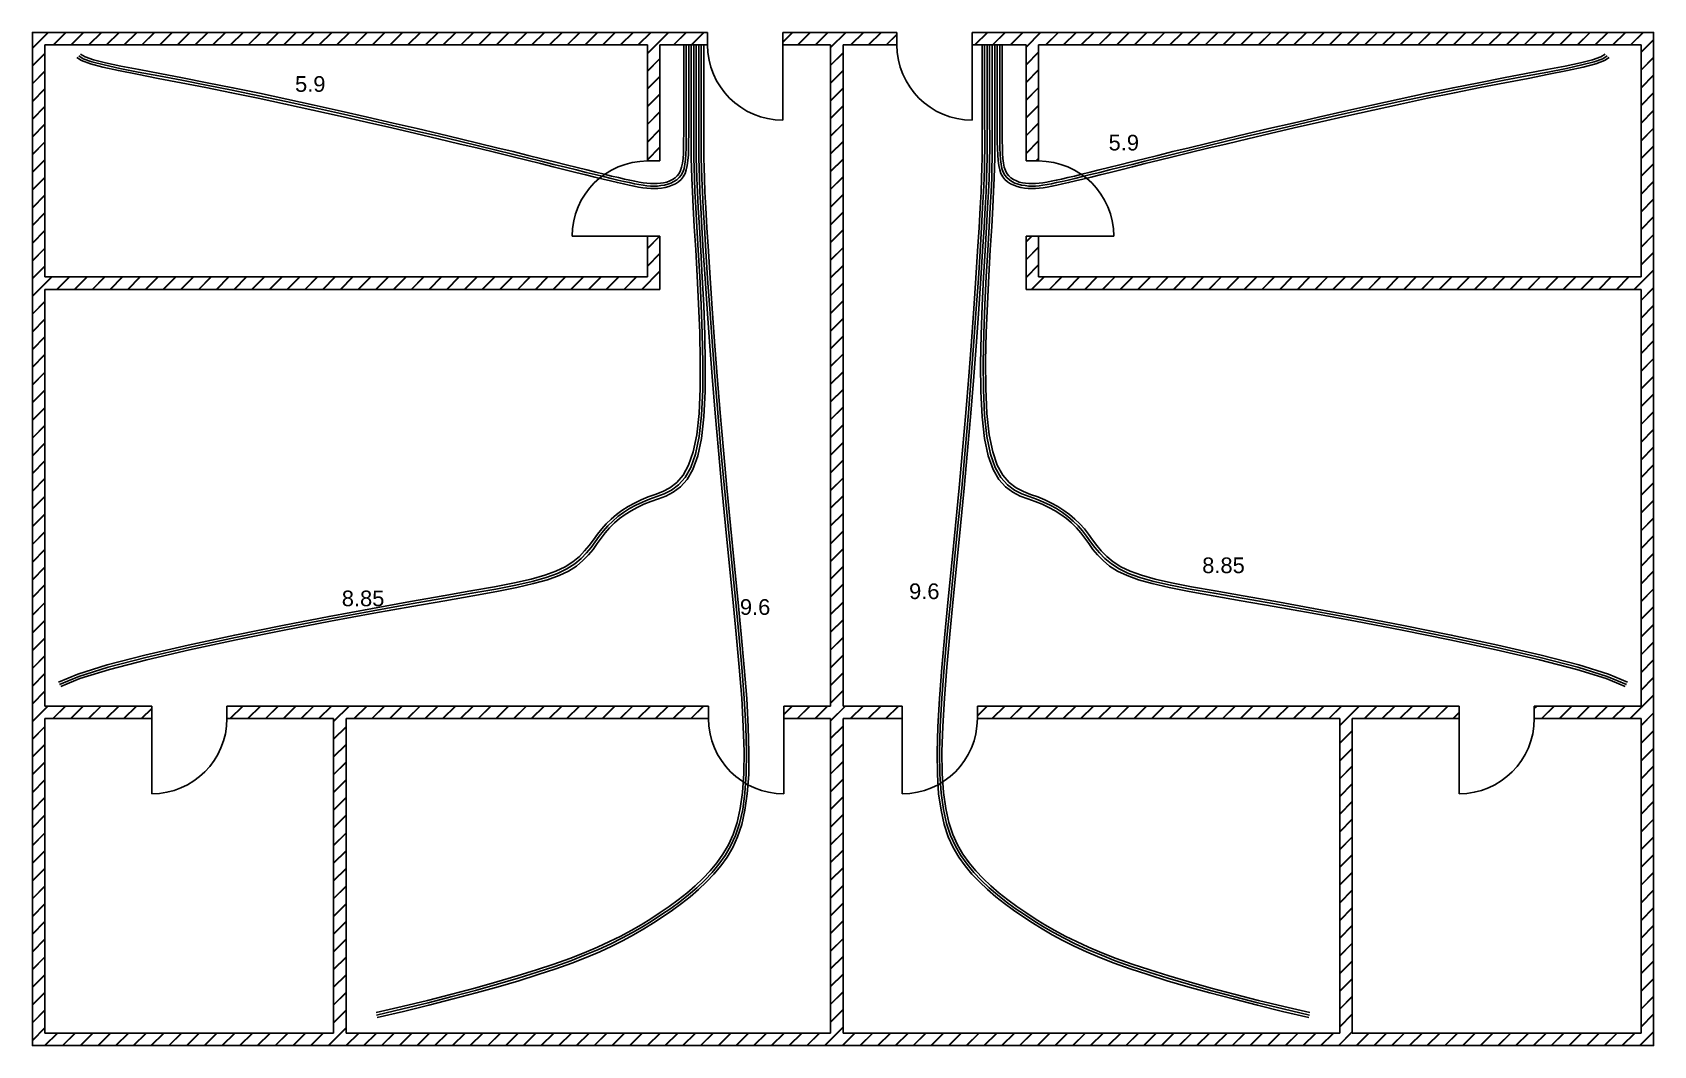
# Model space of a CAD drawing. Header units: millimetres. Extents: x 0 to 168904, y 0 to 40934.
# Drawn here: x 168704.37 to 168717.3, y 40887.53 to 40895.62 of the extents above; entities that cross this region are included whole.
import ezdxf

# ---------------------------------------------------------------- set-up
doc = ezdxf.new("R2010")
doc.units = ezdxf.units.MM
doc.layers.add('canalizaciones', color=90, linetype='Continuous')
doc.styles.get("Standard").update_dxf_attribs({"font": 'arial.ttf'})

msp = doc.modelspace()

# ---------------------------------------------------------------- hatches: boundary and pattern name
h = msp.add_hatch()
h.set_pattern_fill('JIS_LC_20A', color=256, scale=0.005)
h.set_pattern_definition([(45, (167239.70031, 40108.94209), (-0.070710678, 0.070710678), []), (45, (167239.70531, 40108.94209), (-0.070710678, 0.070710678), [])])
h.paths.add_polyline_path([(168704.467, 40893.565), (168709.375, 40893.565), (168709.375, 40893.991), (168709.275, 40893.991), (168709.275, 40893.665), (168704.467, 40893.665), (168704.467, 40895.517), (168709.275, 40895.517), (168709.275, 40894.591), (168709.375, 40894.591), (168709.375, 40895.517), (168709.755, 40895.517), (168709.755, 40895.617), (168704.367, 40895.617), (168704.367, 40887.53), (168717.304, 40887.53), (168717.304, 40895.617), (168711.866, 40895.617), (168711.866, 40895.517), (168712.296, 40895.517), (168712.296, 40894.591), (168712.396, 40894.591), (168712.396, 40895.517), (168717.204, 40895.517), (168717.204, 40893.665), (168712.396, 40893.665), (168712.396, 40893.991), (168712.296, 40893.991), (168712.296, 40893.565), (168717.204, 40893.565), (168717.204, 40890.24), (168716.352, 40890.24), (168716.352, 40890.14), (168717.204, 40890.14), (168717.204, 40887.63), (168714.9, 40887.63), (168714.9, 40890.14), (168715.752, 40890.14), (168715.752, 40890.24), (168714.8, 40890.24), (168711.908, 40890.24), (168711.908, 40890.14), (168714.8, 40890.14), (168714.8, 40887.63), (168710.836, 40887.63), (168710.836, 40890.14), (168711.308, 40890.14), (168711.308, 40890.24), (168710.836, 40890.24), (168710.836, 40895.517), (168711.266, 40895.517), (168711.266, 40895.617), (168710.355, 40895.617), (168710.355, 40895.517), (168710.736, 40895.517), (168710.736, 40890.24), (168710.363, 40890.24), (168710.363, 40890.14), (168710.736, 40890.14), (168710.736, 40887.63), (168706.871, 40887.63), (168706.871, 40890.14), (168709.763, 40890.14), (168709.763, 40890.24), (168706.871, 40890.24), (168705.919, 40890.24), (168705.919, 40890.14), (168706.771, 40890.14), (168706.771, 40887.63), (168704.467, 40887.63), (168704.467, 40890.14), (168705.319, 40890.14), (168705.319, 40890.24), (168704.467, 40890.24)])

# ---------------------------------------------------------------- linework, layer by layer
for p, q in [((168704.367, 40895.617), (168709.375, 40895.617)), ((168709.755, 40895.517), (168709.755, 40895.617)), ((168710.355, 40895.517), (168710.355, 40895.617)), ((168711.266, 40895.517), (168711.266, 40895.617)), ((168711.866, 40895.517), (168711.866, 40895.617)), ((168709.275, 40895.517), (168709.275, 40894.591)), ((168709.375, 40895.517), (168709.375, 40894.591)), ((168710.355, 40894.917), (168710.355, 40895.517)), ((168710.736, 40895.517), (168710.736, 40890.24)), ((168710.836, 40895.517), (168710.836, 40890.24)), ((168710.836, 40895.517), (168710.836, 40890.24)), ((168710.836, 40895.517), (168711.266, 40895.517)), ((168711.866, 40894.917), (168711.866, 40895.517)), ((168711.866, 40895.517), (168712.296, 40895.517)), ((168712.296, 40895.517), (168712.296, 40894.591)), ((168712.396, 40895.517), (168712.396, 40894.591)), ((168709.275, 40894.591), (168709.375, 40894.591)), ((168712.396, 40894.591), (168712.296, 40894.591)), ((168709.275, 40893.991), (168708.675, 40893.991)), ((168709.275, 40893.991), (168709.375, 40893.991)), ((168709.275, 40893.991), (168709.275, 40893.665)), ((168709.375, 40893.991), (168709.375, 40893.565)), ((168712.396, 40893.991), (168712.296, 40893.991)), ((168712.296, 40893.991), (168712.296, 40893.565)), ((168712.396, 40893.991), (168712.996, 40893.991)), ((168712.396, 40893.991), (168712.396, 40893.665)), ((168704.467, 40893.665), (168709.275, 40893.665)), ((168717.204, 40893.665), (168712.396, 40893.665)), ((168704.467, 40893.565), (168709.375, 40893.565)), ((168717.204, 40893.565), (168712.296, 40893.565)), ((168704.367, 40890.24), (168704.367, 40890.24)), ((168704.367, 40890.14), (168704.367, 40890.14)), ((168704.467, 40890.24), (168705.319, 40890.24)), ((168704.467, 40890.14), (168705.319, 40890.14)), ((168705.319, 40890.14), (168705.319, 40890.24)), ((168705.319, 40890.14), (168705.319, 40889.54)), ((168705.919, 40890.14), (168705.919, 40890.24)), ((168705.919, 40890.24), (168706.871, 40890.24)), ((168705.919, 40890.14), (168706.771, 40890.14)), ((168706.771, 40890.14), (168706.771, 40887.63)), ((168706.871, 40890.24), (168709.763, 40890.24)), ((168706.871, 40890.14), (168706.871, 40887.63)), ((168706.871, 40890.14), (168709.763, 40890.14)), ((168709.763, 40890.14), (168709.763, 40890.24)), ((168710.363, 40890.14), (168710.363, 40890.24)), ((168710.363, 40890.24), (168710.736, 40890.24)), ((168710.363, 40890.14), (168710.363, 40889.54)), ((168710.363, 40890.14), (168710.736, 40890.14)), ((168710.736, 40890.14), (168710.736, 40887.63)), ((168711.308, 40890.24), (168710.836, 40890.24)), ((168710.836, 40890.14), (168710.836, 40887.63)), ((168710.836, 40890.14), (168710.836, 40887.63)), ((168711.308, 40890.14), (168710.836, 40890.14)), ((168711.308, 40890.14), (168711.308, 40890.24)), ((168711.308, 40889.54), (168711.308, 40890.14)), ((168714.8, 40890.24), (168711.908, 40890.24)), ((168711.908, 40890.14), (168711.908, 40890.24)), ((168714.8, 40890.14), (168711.908, 40890.14)), ((168715.752, 40890.24), (168714.8, 40890.24)), ((168714.8, 40890.14), (168714.8, 40887.63)), ((168714.9, 40890.14), (168714.9, 40887.63)), ((168715.752, 40890.14), (168714.9, 40890.14)), ((168715.752, 40890.14), (168715.752, 40890.24)), ((168715.752, 40890.14), (168715.752, 40889.54)), ((168717.204, 40890.24), (168716.352, 40890.24)), ((168716.352, 40890.14), (168716.352, 40890.24)), ((168717.204, 40890.14), (168716.352, 40890.14)), ((168706.871, 40887.63), (168710.736, 40887.63)), ((168710.836, 40887.63), (168714.8, 40887.63))]:
    msp.add_line(p, q)
for points in [[(168709.755, 40895.617), (168704.367, 40895.617), (168704.367, 40887.53), (168717.304, 40887.53), (168717.304, 40895.617), (168711.866, 40895.617)], [(168709.755, 40895.617), (168704.367, 40895.617), (168704.367, 40887.53), (168717.304, 40887.53), (168717.304, 40895.617), (168711.866, 40895.617)], [(168709.755, 40895.617), (168705.257, 40895.617)], [(168711.266, 40895.617), (168710.355, 40895.617)], [(168711.266, 40895.617), (168710.355, 40895.617)], [(168711.266, 40895.617), (168710.355, 40895.617)], [(168717.304, 40895.617), (168711.866, 40895.617)], [(168709.275, 40895.517), (168704.467, 40895.517), (168704.467, 40893.665)], [(168709.755, 40895.517), (168709.375, 40895.517)], [(168710.736, 40895.517), (168710.355, 40895.517)], [(168711.266, 40895.517), (168710.836, 40895.517)], [(168712.296, 40895.517), (168711.866, 40895.517)], [(168717.204, 40893.665), (168717.204, 40895.517), (168712.396, 40895.517)], [(168704.467, 40893.565), (168704.467, 40890.24)], [(168717.204, 40890.24), (168717.204, 40893.565)], [(168704.467, 40890.14), (168704.467, 40887.63), (168706.771, 40887.63)], [(168714.9, 40887.63), (168717.204, 40887.63), (168717.204, 40890.14)]]:
    msp.add_lwpolyline(points)
for centre, start, end in [((168710.355, 40895.517), 180, 270), ((168711.866, 40895.517), 180, 270), ((168709.275, 40893.991), 90, 180), ((168712.396, 40893.991), 0, 90), ((168705.319, 40890.14), 270, 0), ((168710.363, 40890.14), 180, 270), ((168711.308, 40890.14), 270, 0), ((168715.752, 40890.14), 270, 0)]:
    msp.add_arc(centre, 0.6, start, end)
at = {"layer": 'canalizaciones'}
for points in [[(168709.625, 40895.517), (168709.625, 40895.41), (168709.625, 40895.307), (168709.625, 40895.209), (168709.625, 40895.117), (168709.625, 40895.03), (168709.625, 40894.948), (168709.625, 40894.873), (168709.625, 40894.803), (168709.624, 40894.74), (168709.625, 40894.678), (168709.625, 40894.612), (168709.627, 40894.539), (168709.63, 40894.452), (168709.634, 40894.348), (168709.641, 40894.221), (168709.649, 40894.067), (168709.66, 40893.882), (168709.672, 40893.674), (168709.683, 40893.451), (168709.692, 40893.221), (168709.697, 40892.993), (168709.696, 40892.775), (168709.687, 40892.576), (168709.669, 40892.405), (168709.641, 40892.268), (168709.604, 40892.162), (168709.56, 40892.082), (168709.509, 40892.024), (168709.454, 40891.982), (168709.397, 40891.952), (168709.338, 40891.929), (168709.28, 40891.909), (168709.225, 40891.886), (168709.171, 40891.86), (168709.121, 40891.832), (168709.072, 40891.802), (168709.027, 40891.768), (168708.985, 40891.733), (168708.946, 40891.695), (168708.91, 40891.654), (168708.877, 40891.611), (168708.845, 40891.567), (168708.811, 40891.522), (168708.774, 40891.478), (168708.732, 40891.434), (168708.681, 40891.392), (168708.619, 40891.352), (168708.544, 40891.316), (168708.455, 40891.284), (168708.346, 40891.254), (168708.214, 40891.224), (168708.055, 40891.193), (168707.867, 40891.159), (168707.644, 40891.12), (168707.383, 40891.074), (168707.08, 40891.02), (168706.735, 40890.955), (168706.363, 40890.883), (168705.982, 40890.806), (168705.609, 40890.726), (168705.264, 40890.646), (168704.965, 40890.568), (168704.729, 40890.495), (168704.575, 40890.43)], [(168709.645, 40895.517), (168709.645, 40895.41), (168709.645, 40895.307), (168709.645, 40895.209), (168709.645, 40895.117), (168709.645, 40895.03), (168709.645, 40894.948), (168709.645, 40894.873), (168709.645, 40894.804), (168709.644, 40894.74), (168709.645, 40894.678), (168709.645, 40894.612), (168709.647, 40894.538), (168709.65, 40894.452), (168709.654, 40894.347), (168709.661, 40894.219), (168709.67, 40894.064), (168709.681, 40893.879), (168709.693, 40893.669), (168709.704, 40893.444), (168709.712, 40893.213), (168709.717, 40892.983), (168709.716, 40892.764), (168709.706, 40892.563), (168709.688, 40892.391), (168709.659, 40892.252), (168709.621, 40892.145), (168709.575, 40892.065), (168709.523, 40892.006), (168709.468, 40891.964), (168709.409, 40891.934), (168709.35, 40891.912), (168709.292, 40891.891), (168709.236, 40891.868), (168709.183, 40891.843), (168709.132, 40891.816), (168709.085, 40891.785), (168709.04, 40891.753), (168708.998, 40891.717), (168708.96, 40891.679), (168708.924, 40891.639), (168708.891, 40891.596), (168708.859, 40891.552), (168708.826, 40891.507), (168708.789, 40891.462), (168708.746, 40891.418), (168708.695, 40891.375), (168708.632, 40891.335), (168708.557, 40891.299), (168708.466, 40891.266), (168708.356, 40891.235), (168708.224, 40891.205), (168708.064, 40891.174), (168707.874, 40891.14), (168707.651, 40891.101), (168707.389, 40891.055), (168707.086, 40891), (168706.741, 40890.936), (168706.369, 40890.864), (168705.988, 40890.787), (168705.616, 40890.707), (168705.271, 40890.627), (168704.973, 40890.55), (168704.737, 40890.477), (168704.584, 40890.413)], [(168709.665, 40895.517), (168709.665, 40895.41), (168709.665, 40895.307), (168709.665, 40895.209), (168709.665, 40895.117), (168709.665, 40895.03), (168709.665, 40894.948), (168709.665, 40894.873), (168709.665, 40894.804), (168709.664, 40894.74), (168709.665, 40894.678), (168709.665, 40894.612), (168709.667, 40894.538), (168709.67, 40894.451), (168709.674, 40894.346), (168709.681, 40894.218), (168709.69, 40894.062), (168709.701, 40893.875), (168709.713, 40893.664), (168709.724, 40893.438), (168709.733, 40893.204), (168709.737, 40892.973), (168709.735, 40892.752), (168709.726, 40892.55), (168709.707, 40892.377), (168709.677, 40892.237), (168709.638, 40892.129), (168709.591, 40892.048), (168709.538, 40891.989), (168709.481, 40891.947), (168709.422, 40891.916), (168709.362, 40891.894), (168709.303, 40891.873), (168709.247, 40891.851), (168709.194, 40891.826), (168709.144, 40891.799), (168709.097, 40891.769), (168709.053, 40891.737), (168709.011, 40891.702), (168708.973, 40891.664), (168708.938, 40891.624), (168708.906, 40891.581), (168708.874, 40891.537), (168708.841, 40891.491), (168708.804, 40891.446), (168708.76, 40891.401), (168708.709, 40891.358), (168708.646, 40891.318), (168708.57, 40891.281), (168708.478, 40891.248), (168708.367, 40891.217), (168708.233, 40891.187), (168708.073, 40891.155), (168707.882, 40891.121), (168707.658, 40891.081), (168707.395, 40891.035), (168707.092, 40890.981), (168706.747, 40890.917), (168706.375, 40890.845), (168705.994, 40890.768), (168705.622, 40890.688), (168705.279, 40890.608), (168704.981, 40890.531), (168704.746, 40890.459), (168704.594, 40890.395)], [(168709.605, 40895.517), (168709.605, 40895.41), (168709.605, 40895.307), (168709.605, 40895.209), (168709.605, 40895.117), (168709.605, 40895.03), (168709.605, 40894.949), (168709.605, 40894.875), (168709.605, 40894.806), (168709.604, 40894.744), (168709.604, 40894.688), (168709.602, 40894.639), (168709.598, 40894.594), (168709.593, 40894.555), (168709.585, 40894.521), (168709.575, 40894.491), (168709.561, 40894.465), (168709.543, 40894.443), (168709.523, 40894.425), (168709.499, 40894.409), (168709.473, 40894.397), (168709.446, 40894.387), (168709.417, 40894.38), (168709.388, 40894.375), (168709.359, 40894.372), (168709.33, 40894.371), (168709.301, 40894.371), (168709.271, 40894.373), (168709.239, 40894.377), (168709.205, 40894.382), (168709.169, 40894.389), (168709.128, 40894.398), (168709.084, 40894.408), (168709.035, 40894.419), (168708.981, 40894.432), (168708.921, 40894.447), (168708.855, 40894.463), (168708.783, 40894.481), (168708.704, 40894.5), (168708.618, 40894.521), (168708.524, 40894.545), (168708.423, 40894.57), (168708.313, 40894.597), (168708.193, 40894.627), (168708.064, 40894.658), (168707.923, 40894.692), (168707.771, 40894.729), (168707.606, 40894.768), (168707.428, 40894.81), (168707.236, 40894.855), (168707.033, 40894.901), (168706.822, 40894.949), (168706.606, 40894.997), (168706.387, 40895.045), (168706.17, 40895.092), (168705.957, 40895.136), (168705.75, 40895.178), (168705.553, 40895.216), (168705.37, 40895.25), (168705.202, 40895.283), (168705.054, 40895.312), (168704.929, 40895.34), (168704.83, 40895.367), (168704.759, 40895.392), (168704.722, 40895.418)], [(168709.585, 40895.517), (168709.585, 40895.41), (168709.585, 40895.307), (168709.585, 40895.21), (168709.585, 40895.117), (168709.585, 40895.031), (168709.585, 40894.95), (168709.585, 40894.876), (168709.585, 40894.809), (168709.584, 40894.748), (168709.584, 40894.693), (168709.582, 40894.645), (168709.579, 40894.602), (168709.574, 40894.565), (168709.567, 40894.532), (168709.557, 40894.503), (168709.544, 40894.479), (168709.528, 40894.458), (168709.509, 40894.44), (168709.487, 40894.426), (168709.463, 40894.414), (168709.437, 40894.405), (168709.411, 40894.398), (168709.383, 40894.394), (168709.355, 40894.391), (168709.328, 40894.39), (168709.3, 40894.391), (168709.271, 40894.393), (168709.24, 40894.397), (168709.207, 40894.402), (168709.171, 40894.409), (168709.132, 40894.418), (168709.088, 40894.428), (168709.039, 40894.439), (168708.985, 40894.452), (168708.925, 40894.466), (168708.859, 40894.482), (168708.787, 40894.5), (168708.708, 40894.52), (168708.622, 40894.541), (168708.529, 40894.564), (168708.428, 40894.589), (168708.318, 40894.617), (168708.198, 40894.646), (168708.068, 40894.678), (168707.928, 40894.712), (168707.775, 40894.749), (168707.61, 40894.788), (168707.432, 40894.83), (168707.24, 40894.874), (168707.037, 40894.921), (168706.826, 40894.969), (168706.61, 40895.017), (168706.392, 40895.065), (168706.175, 40895.111), (168705.962, 40895.155), (168705.756, 40895.197), (168705.559, 40895.235), (168705.377, 40895.27), (168705.21, 40895.301), (168705.064, 40895.33), (168704.94, 40895.358), (168704.842, 40895.383), (168704.773, 40895.407), (168704.737, 40895.43)], [(168709.565, 40895.517), (168709.565, 40895.41), (168709.565, 40895.307), (168709.565, 40895.21), (168709.565, 40895.118), (168709.565, 40895.032), (168709.565, 40894.952), (168709.565, 40894.878), (168709.565, 40894.811), (168709.564, 40894.751), (168709.564, 40894.698), (168709.562, 40894.651), (168709.559, 40894.61), (168709.555, 40894.574), (168709.548, 40894.542), (168709.539, 40894.515), (168709.528, 40894.492), (168709.513, 40894.473), (168709.495, 40894.456), (168709.475, 40894.443), (168709.453, 40894.432), (168709.429, 40894.423), (168709.404, 40894.417), (168709.378, 40894.413), (168709.352, 40894.411), (168709.326, 40894.41), (168709.299, 40894.411), (168709.271, 40894.413), (168709.241, 40894.417), (168709.209, 40894.422), (168709.174, 40894.429), (168709.135, 40894.437), (168709.091, 40894.447), (168709.043, 40894.459), (168708.989, 40894.471), (168708.929, 40894.486), (168708.864, 40894.502), (168708.792, 40894.52), (168708.713, 40894.539), (168708.627, 40894.56), (168708.534, 40894.584), (168708.432, 40894.609), (168708.322, 40894.636), (168708.203, 40894.666), (168708.073, 40894.697), (168707.933, 40894.731), (168707.78, 40894.768), (168707.615, 40894.807), (168707.437, 40894.849), (168707.245, 40894.894), (168707.042, 40894.94), (168706.831, 40894.988), (168706.615, 40895.036), (168706.397, 40895.084), (168706.18, 40895.131), (168705.967, 40895.175), (168705.761, 40895.216), (168705.566, 40895.254), (168705.384, 40895.289), (168705.218, 40895.32), (168705.073, 40895.349), (168704.95, 40895.375), (168704.854, 40895.399), (168704.787, 40895.422), (168704.752, 40895.443)], [(168709.685, 40895.517), (168709.685, 40895.41), (168709.685, 40895.307), (168709.685, 40895.209), (168709.685, 40895.117), (168709.685, 40895.03), (168709.685, 40894.948), (168709.685, 40894.873), (168709.685, 40894.804), (168709.684, 40894.74), (168709.685, 40894.678), (168709.685, 40894.612), (168709.687, 40894.538), (168709.69, 40894.451), (168709.694, 40894.345), (168709.701, 40894.216), (168709.71, 40894.059), (168709.721, 40893.871), (168709.736, 40893.653), (168709.752, 40893.411), (168709.771, 40893.148), (168709.792, 40892.87), (168709.816, 40892.579), (168709.841, 40892.281), (168709.869, 40891.979), (168709.898, 40891.678), (168709.928, 40891.382), (168709.957, 40891.093), (168709.984, 40890.815), (168710.007, 40890.551), (168710.027, 40890.304), (168710.04, 40890.078), (168710.046, 40889.877), (168710.044, 40889.702), (168710.034, 40889.551), (168710.016, 40889.422), (168709.991, 40889.31), (168709.959, 40889.215), (168709.921, 40889.131), (168709.878, 40889.057), (168709.829, 40888.989), (168709.775, 40888.924), (168709.717, 40888.863), (168709.655, 40888.804), (168709.589, 40888.747), (168709.521, 40888.693), (168709.449, 40888.641), (168709.376, 40888.591), (168709.301, 40888.542), (168709.225, 40888.495), (168709.145, 40888.449), (168709.062, 40888.404), (168708.973, 40888.36), (168708.876, 40888.315), (168708.771, 40888.271), (168708.656, 40888.226), (168708.529, 40888.18), (168708.389, 40888.134), (168708.236, 40888.086), (168708.072, 40888.038), (168707.898, 40887.989), (168707.713, 40887.94), (168707.52, 40887.891), (168707.318, 40887.842), (168707.11, 40887.793)], [(168709.705, 40895.517), (168709.705, 40895.41), (168709.705, 40895.307), (168709.705, 40895.209), (168709.705, 40895.117), (168709.705, 40895.03), (168709.705, 40894.948), (168709.705, 40894.873), (168709.705, 40894.804), (168709.704, 40894.74), (168709.705, 40894.678), (168709.705, 40894.612), (168709.707, 40894.538), (168709.71, 40894.451), (168709.714, 40894.346), (168709.721, 40894.217), (168709.73, 40894.06), (168709.741, 40893.871), (168709.755, 40893.654), (168709.772, 40893.412), (168709.791, 40893.149), (168709.812, 40892.871), (168709.836, 40892.58), (168709.861, 40892.282), (168709.889, 40891.98), (168709.918, 40891.679), (168709.948, 40891.382), (168709.977, 40891.093), (168710.004, 40890.814), (168710.028, 40890.549), (168710.047, 40890.302), (168710.06, 40890.076), (168710.066, 40889.873), (168710.063, 40889.697), (168710.053, 40889.545), (168710.035, 40889.415), (168710.009, 40889.303), (168709.977, 40889.206), (168709.939, 40889.121), (168709.895, 40889.046), (168709.845, 40888.977), (168709.791, 40888.912), (168709.732, 40888.849), (168709.669, 40888.79), (168709.603, 40888.733), (168709.534, 40888.678), (168709.462, 40888.625), (168709.388, 40888.575), (168709.312, 40888.526), (168709.235, 40888.479), (168709.155, 40888.432), (168709.071, 40888.387), (168708.982, 40888.342), (168708.885, 40888.297), (168708.779, 40888.253), (168708.663, 40888.207), (168708.536, 40888.162), (168708.395, 40888.115), (168708.243, 40888.067), (168708.078, 40888.019), (168707.903, 40887.97), (168707.718, 40887.921), (168707.525, 40887.872), (168707.323, 40887.823), (168707.114, 40887.774)], [(168709.725, 40895.517), (168709.725, 40895.41), (168709.725, 40895.307), (168709.725, 40895.209), (168709.725, 40895.117), (168709.725, 40895.03), (168709.725, 40894.948), (168709.725, 40894.873), (168709.725, 40894.804), (168709.724, 40894.74), (168709.725, 40894.678), (168709.725, 40894.613), (168709.727, 40894.539), (168709.73, 40894.452), (168709.734, 40894.346), (168709.741, 40894.217), (168709.75, 40894.061), (168709.761, 40893.872), (168709.775, 40893.655), (168709.792, 40893.413), (168709.811, 40893.15), (168709.832, 40892.872), (168709.856, 40892.581), (168709.881, 40892.283), (168709.909, 40891.981), (168709.938, 40891.68), (168709.968, 40891.383), (168709.997, 40891.093), (168710.024, 40890.813), (168710.048, 40890.548), (168710.067, 40890.3), (168710.08, 40890.073), (168710.085, 40889.87), (168710.083, 40889.693), (168710.072, 40889.54), (168710.053, 40889.408), (168710.027, 40889.295), (168709.995, 40889.197), (168709.956, 40889.112), (168709.911, 40889.035), (168709.861, 40888.965), (168709.806, 40888.899), (168709.747, 40888.836), (168709.683, 40888.776), (168709.616, 40888.718), (168709.547, 40888.663), (168709.474, 40888.61), (168709.4, 40888.559), (168709.323, 40888.509), (168709.246, 40888.462), (168709.165, 40888.415), (168709.081, 40888.369), (168708.991, 40888.324), (168708.894, 40888.279), (168708.787, 40888.234), (168708.671, 40888.189), (168708.543, 40888.143), (168708.402, 40888.096), (168708.249, 40888.048), (168708.084, 40888), (168707.909, 40887.951), (168707.724, 40887.902), (168707.53, 40887.852), (168707.328, 40887.803), (168707.118, 40887.754)], [(168711.946, 40895.517), (168711.946, 40895.41), (168711.946, 40895.307), (168711.946, 40895.209), (168711.946, 40895.117), (168711.946, 40895.03), (168711.946, 40894.948), (168711.946, 40894.873), (168711.947, 40894.804), (168711.947, 40894.74), (168711.947, 40894.678), (168711.946, 40894.613), (168711.944, 40894.539), (168711.941, 40894.452), (168711.937, 40894.346), (168711.93, 40894.217), (168711.921, 40894.061), (168711.91, 40893.872), (168711.896, 40893.655), (168711.879, 40893.413), (168711.86, 40893.15), (168711.839, 40892.872), (168711.816, 40892.581), (168711.79, 40892.283), (168711.763, 40891.981), (168711.733, 40891.68), (168711.704, 40891.383), (168711.674, 40891.093), (168711.647, 40890.813), (168711.624, 40890.548), (168711.605, 40890.3), (168711.592, 40890.073), (168711.586, 40889.87), (168711.589, 40889.693), (168711.599, 40889.54), (168711.618, 40889.408), (168711.644, 40889.295), (168711.676, 40889.197), (168711.715, 40889.112), (168711.76, 40889.035), (168711.81, 40888.965), (168711.865, 40888.899), (168711.925, 40888.836), (168711.988, 40888.776), (168712.055, 40888.718), (168712.125, 40888.663), (168712.197, 40888.61), (168712.272, 40888.559), (168712.348, 40888.509), (168712.425, 40888.462), (168712.506, 40888.415), (168712.59, 40888.369), (168712.68, 40888.324), (168712.778, 40888.279), (168712.884, 40888.234), (168713, 40888.189), (168713.128, 40888.143), (168713.269, 40888.096), (168713.422, 40888.048), (168713.587, 40888), (168713.763, 40887.951), (168713.948, 40887.902), (168714.142, 40887.852), (168714.344, 40887.803), (168714.553, 40887.754)], [(168711.966, 40895.517), (168711.966, 40895.41), (168711.966, 40895.307), (168711.966, 40895.209), (168711.966, 40895.117), (168711.966, 40895.03), (168711.966, 40894.948), (168711.966, 40894.873), (168711.967, 40894.804), (168711.967, 40894.74), (168711.967, 40894.678), (168711.966, 40894.612), (168711.964, 40894.538), (168711.961, 40894.451), (168711.957, 40894.346), (168711.95, 40894.217), (168711.941, 40894.06), (168711.93, 40893.871), (168711.916, 40893.654), (168711.899, 40893.412), (168711.88, 40893.149), (168711.859, 40892.871), (168711.836, 40892.58), (168711.81, 40892.282), (168711.783, 40891.98), (168711.753, 40891.679), (168711.724, 40891.382), (168711.695, 40891.093), (168711.667, 40890.814), (168711.644, 40890.549), (168711.625, 40890.302), (168711.611, 40890.076), (168711.606, 40889.873), (168711.608, 40889.697), (168711.619, 40889.545), (168711.637, 40889.415), (168711.662, 40889.303), (168711.694, 40889.206), (168711.733, 40889.121), (168711.777, 40889.046), (168711.826, 40888.977), (168711.881, 40888.912), (168711.939, 40888.849), (168712.002, 40888.79), (168712.068, 40888.733), (168712.138, 40888.678), (168712.209, 40888.625), (168712.283, 40888.575), (168712.359, 40888.526), (168712.436, 40888.479), (168712.516, 40888.432), (168712.6, 40888.387), (168712.689, 40888.342), (168712.786, 40888.297), (168712.892, 40888.253), (168713.008, 40888.207), (168713.135, 40888.162), (168713.276, 40888.115), (168713.429, 40888.067), (168713.593, 40888.019), (168713.768, 40887.97), (168713.953, 40887.921), (168714.147, 40887.872), (168714.348, 40887.823), (168714.557, 40887.774)], [(168711.986, 40895.517), (168711.986, 40895.41), (168711.986, 40895.307), (168711.986, 40895.209), (168711.986, 40895.117), (168711.986, 40895.03), (168711.986, 40894.948), (168711.986, 40894.873), (168711.987, 40894.804), (168711.987, 40894.74), (168711.987, 40894.678), (168711.986, 40894.612), (168711.984, 40894.538), (168711.981, 40894.451), (168711.977, 40894.345), (168711.97, 40894.216), (168711.961, 40894.059), (168711.95, 40893.871), (168711.936, 40893.653), (168711.919, 40893.411), (168711.9, 40893.148), (168711.879, 40892.87), (168711.856, 40892.579), (168711.83, 40892.281), (168711.803, 40891.979), (168711.774, 40891.678), (168711.744, 40891.382), (168711.715, 40891.093), (168711.688, 40890.815), (168711.664, 40890.551), (168711.645, 40890.304), (168711.631, 40890.078), (168711.625, 40889.877), (168711.627, 40889.702), (168711.638, 40889.551), (168711.655, 40889.422), (168711.68, 40889.31), (168711.712, 40889.215), (168711.75, 40889.131), (168711.793, 40889.057), (168711.842, 40888.989), (168711.896, 40888.924), (168711.954, 40888.863), (168712.016, 40888.804), (168712.082, 40888.747), (168712.151, 40888.693), (168712.222, 40888.641), (168712.295, 40888.591), (168712.37, 40888.542), (168712.447, 40888.495), (168712.526, 40888.449), (168712.609, 40888.404), (168712.698, 40888.36), (168712.795, 40888.315), (168712.9, 40888.271), (168713.015, 40888.226), (168713.143, 40888.18), (168713.283, 40888.134), (168713.435, 40888.086), (168713.599, 40888.038), (168713.774, 40887.989), (168713.958, 40887.94), (168714.151, 40887.891), (168714.353, 40887.842), (168714.562, 40887.793)], [(168712.006, 40895.517), (168712.006, 40895.41), (168712.006, 40895.307), (168712.006, 40895.209), (168712.006, 40895.117), (168712.006, 40895.03), (168712.006, 40894.948), (168712.006, 40894.873), (168712.007, 40894.804), (168712.007, 40894.74), (168712.007, 40894.678), (168712.006, 40894.612), (168712.004, 40894.538), (168712.001, 40894.451), (168711.997, 40894.346), (168711.99, 40894.218), (168711.982, 40894.062), (168711.97, 40893.875), (168711.958, 40893.664), (168711.947, 40893.438), (168711.938, 40893.204), (168711.934, 40892.973), (168711.936, 40892.752), (168711.945, 40892.55), (168711.964, 40892.377), (168711.994, 40892.237), (168712.033, 40892.129), (168712.08, 40892.048), (168712.133, 40891.989), (168712.19, 40891.947), (168712.25, 40891.916), (168712.31, 40891.894), (168712.368, 40891.873), (168712.424, 40891.851), (168712.477, 40891.826), (168712.528, 40891.799), (168712.575, 40891.769), (168712.619, 40891.737), (168712.66, 40891.702), (168712.698, 40891.664), (168712.733, 40891.624), (168712.765, 40891.581), (168712.797, 40891.537), (168712.83, 40891.491), (168712.867, 40891.446), (168712.911, 40891.401), (168712.963, 40891.358), (168713.026, 40891.318), (168713.102, 40891.281), (168713.193, 40891.248), (168713.304, 40891.217), (168713.438, 40891.187), (168713.598, 40891.155), (168713.789, 40891.121), (168714.014, 40891.081), (168714.276, 40891.035), (168714.58, 40890.981), (168714.925, 40890.917), (168715.297, 40890.845), (168715.677, 40890.768), (168716.049, 40890.688), (168716.393, 40890.608), (168716.691, 40890.531), (168716.925, 40890.459), (168717.077, 40890.395)], [(168712.026, 40895.517), (168712.026, 40895.41), (168712.026, 40895.307), (168712.026, 40895.209), (168712.026, 40895.117), (168712.026, 40895.03), (168712.026, 40894.948), (168712.026, 40894.873), (168712.027, 40894.804), (168712.027, 40894.74), (168712.027, 40894.678), (168712.026, 40894.612), (168712.024, 40894.538), (168712.022, 40894.452), (168712.017, 40894.347), (168712.01, 40894.219), (168712.002, 40894.064), (168711.991, 40893.879), (168711.979, 40893.669), (168711.967, 40893.444), (168711.959, 40893.213), (168711.954, 40892.983), (168711.956, 40892.764), (168711.965, 40892.563), (168711.983, 40892.391), (168712.012, 40892.252), (168712.05, 40892.145), (168712.096, 40892.065), (168712.148, 40892.006), (168712.204, 40891.964), (168712.262, 40891.934), (168712.321, 40891.912), (168712.38, 40891.891), (168712.436, 40891.868), (168712.489, 40891.843), (168712.539, 40891.816), (168712.587, 40891.785), (168712.631, 40891.753), (168712.673, 40891.717), (168712.712, 40891.679), (168712.747, 40891.639), (168712.78, 40891.596), (168712.812, 40891.552), (168712.845, 40891.507), (168712.882, 40891.462), (168712.925, 40891.418), (168712.977, 40891.375), (168713.039, 40891.335), (168713.114, 40891.299), (168713.205, 40891.266), (168713.315, 40891.235), (168713.448, 40891.205), (168713.607, 40891.174), (168713.797, 40891.14), (168714.021, 40891.101), (168714.282, 40891.055), (168714.585, 40891), (168714.93, 40890.936), (168715.302, 40890.864), (168715.684, 40890.787), (168716.055, 40890.707), (168716.4, 40890.627), (168716.699, 40890.55), (168716.934, 40890.477), (168717.087, 40890.413)], [(168712.046, 40895.517), (168712.046, 40895.41), (168712.046, 40895.307), (168712.046, 40895.209), (168712.046, 40895.117), (168712.046, 40895.03), (168712.046, 40894.948), (168712.046, 40894.873), (168712.047, 40894.803), (168712.047, 40894.74), (168712.047, 40894.678), (168712.046, 40894.612), (168712.044, 40894.539), (168712.042, 40894.452), (168712.037, 40894.348), (168712.031, 40894.221), (168712.022, 40894.067), (168712.011, 40893.882), (168711.999, 40893.674), (168711.988, 40893.451), (168711.979, 40893.221), (168711.974, 40892.993), (168711.976, 40892.775), (168711.984, 40892.576), (168712.002, 40892.405), (168712.03, 40892.268), (168712.067, 40892.162), (168712.112, 40892.082), (168712.162, 40892.024), (168712.217, 40891.982), (168712.275, 40891.952), (168712.333, 40891.929), (168712.391, 40891.909), (168712.447, 40891.886), (168712.5, 40891.86), (168712.551, 40891.832), (168712.599, 40891.802), (168712.644, 40891.768), (168712.686, 40891.733), (168712.726, 40891.695), (168712.762, 40891.654), (168712.795, 40891.611), (168712.827, 40891.567), (168712.86, 40891.522), (168712.897, 40891.478), (168712.94, 40891.434), (168712.991, 40891.392), (168713.052, 40891.352), (168713.127, 40891.316), (168713.217, 40891.284), (168713.326, 40891.254), (168713.457, 40891.224), (168713.616, 40891.193), (168713.805, 40891.159), (168714.028, 40891.12), (168714.289, 40891.074), (168714.591, 40891.02), (168714.936, 40890.955), (168715.308, 40890.883), (168715.69, 40890.806), (168716.062, 40890.726), (168716.407, 40890.646), (168716.707, 40890.568), (168716.943, 40890.495), (168717.097, 40890.43)], [(168712.066, 40895.517), (168712.066, 40895.41), (168712.066, 40895.307), (168712.066, 40895.209), (168712.066, 40895.117), (168712.066, 40895.03), (168712.066, 40894.949), (168712.066, 40894.875), (168712.067, 40894.806), (168712.067, 40894.744), (168712.068, 40894.688), (168712.07, 40894.639), (168712.073, 40894.594), (168712.078, 40894.555), (168712.086, 40894.521), (168712.096, 40894.491), (168712.11, 40894.465), (168712.128, 40894.443), (168712.149, 40894.425), (168712.172, 40894.409), (168712.198, 40894.397), (168712.225, 40894.387), (168712.254, 40894.38), (168712.283, 40894.375), (168712.312, 40894.372), (168712.341, 40894.371), (168712.371, 40894.371), (168712.401, 40894.373), (168712.432, 40894.377), (168712.466, 40894.382), (168712.503, 40894.389), (168712.543, 40894.398), (168712.587, 40894.408), (168712.636, 40894.419), (168712.69, 40894.432), (168712.75, 40894.447), (168712.816, 40894.463), (168712.888, 40894.481), (168712.967, 40894.5), (168713.053, 40894.521), (168713.147, 40894.545), (168713.248, 40894.57), (168713.358, 40894.597), (168713.478, 40894.627), (168713.607, 40894.658), (168713.748, 40894.692), (168713.9, 40894.729), (168714.065, 40894.768), (168714.244, 40894.81), (168714.435, 40894.855), (168714.638, 40894.901), (168714.849, 40894.949), (168715.066, 40894.997), (168715.284, 40895.045), (168715.501, 40895.092), (168715.715, 40895.136), (168715.921, 40895.178), (168716.118, 40895.216), (168716.302, 40895.25), (168716.469, 40895.283), (168716.617, 40895.312), (168716.742, 40895.34), (168716.842, 40895.367), (168716.912, 40895.392), (168716.95, 40895.418)], [(168712.086, 40895.517), (168712.086, 40895.41), (168712.086, 40895.307), (168712.086, 40895.21), (168712.086, 40895.117), (168712.086, 40895.031), (168712.086, 40894.95), (168712.086, 40894.876), (168712.086, 40894.809), (168712.087, 40894.748), (168712.088, 40894.693), (168712.089, 40894.645), (168712.092, 40894.602), (168712.097, 40894.565), (168712.104, 40894.532), (168712.114, 40894.503), (168712.127, 40894.479), (168712.143, 40894.458), (168712.163, 40894.44), (168712.184, 40894.426), (168712.208, 40894.414), (168712.234, 40894.405), (168712.261, 40894.398), (168712.288, 40894.394), (168712.316, 40894.391), (168712.343, 40894.39), (168712.371, 40894.391), (168712.4, 40894.393), (168712.431, 40894.397), (168712.464, 40894.402), (168712.5, 40894.409), (168712.54, 40894.418), (168712.584, 40894.428), (168712.632, 40894.439), (168712.686, 40894.452), (168712.746, 40894.466), (168712.812, 40894.482), (168712.884, 40894.5), (168712.963, 40894.52), (168713.049, 40894.541), (168713.142, 40894.564), (168713.244, 40894.589), (168713.354, 40894.617), (168713.473, 40894.646), (168713.603, 40894.678), (168713.743, 40894.712), (168713.896, 40894.749), (168714.061, 40894.788), (168714.239, 40894.83), (168714.431, 40894.874), (168714.634, 40894.921), (168714.845, 40894.969), (168715.061, 40895.017), (168715.279, 40895.065), (168715.496, 40895.111), (168715.71, 40895.155), (168715.916, 40895.197), (168716.112, 40895.235), (168716.295, 40895.27), (168716.461, 40895.301), (168716.608, 40895.33), (168716.732, 40895.358), (168716.829, 40895.383), (168716.898, 40895.407), (168716.934, 40895.43)], [(168712.106, 40895.517), (168712.106, 40895.41), (168712.106, 40895.307), (168712.106, 40895.21), (168712.106, 40895.118), (168712.106, 40895.032), (168712.106, 40894.952), (168712.106, 40894.878), (168712.106, 40894.811), (168712.107, 40894.751), (168712.108, 40894.698), (168712.109, 40894.651), (168712.112, 40894.61), (168712.116, 40894.574), (168712.123, 40894.542), (168712.132, 40894.515), (168712.144, 40894.492), (168712.159, 40894.473), (168712.176, 40894.456), (168712.197, 40894.443), (168712.219, 40894.432), (168712.242, 40894.423), (168712.267, 40894.417), (168712.293, 40894.413), (168712.319, 40894.411), (168712.345, 40894.41), (168712.372, 40894.411), (168712.4, 40894.413), (168712.43, 40894.417), (168712.462, 40894.422), (168712.498, 40894.429), (168712.537, 40894.437), (168712.58, 40894.447), (168712.629, 40894.459), (168712.682, 40894.471), (168712.742, 40894.486), (168712.807, 40894.502), (168712.879, 40894.52), (168712.958, 40894.539), (168713.044, 40894.56), (168713.138, 40894.584), (168713.239, 40894.609), (168713.349, 40894.636), (168713.468, 40894.666), (168713.598, 40894.697), (168713.739, 40894.731), (168713.891, 40894.768), (168714.056, 40894.807), (168714.235, 40894.849), (168714.427, 40894.894), (168714.63, 40894.94), (168714.841, 40894.988), (168715.057, 40895.036), (168715.275, 40895.084), (168715.492, 40895.131), (168715.704, 40895.175), (168715.91, 40895.216), (168716.106, 40895.254), (168716.288, 40895.289), (168716.453, 40895.32), (168716.598, 40895.349), (168716.721, 40895.375), (168716.817, 40895.399), (168716.884, 40895.422), (168716.919, 40895.443)]]:
    msp.add_lwpolyline(points, dxfattribs=at)

# ---------------------------------------------------------------- texts
at = {"layer": 'canalizaciones', "char_height": 0.125, "attachment_point": 1}
for s, insert in [('5.9', (168706.463, 40895.268)), ('5.9', (168712.955, 40894.8)), ('8.85', (168713.702, 40891.426)), ('9.6', (168711.363, 40891.219)), ('8.85', (168706.836, 40891.162)), ('9.6', (168710.013, 40891.093))]:
    msp.add_mtext_dynamic_manual_height_columns(s, width=0.72469, gutter_width=12.5, heights=[0], dxfattribs=dict(at, insert=insert))

doc.saveas('drawing.dxf')
